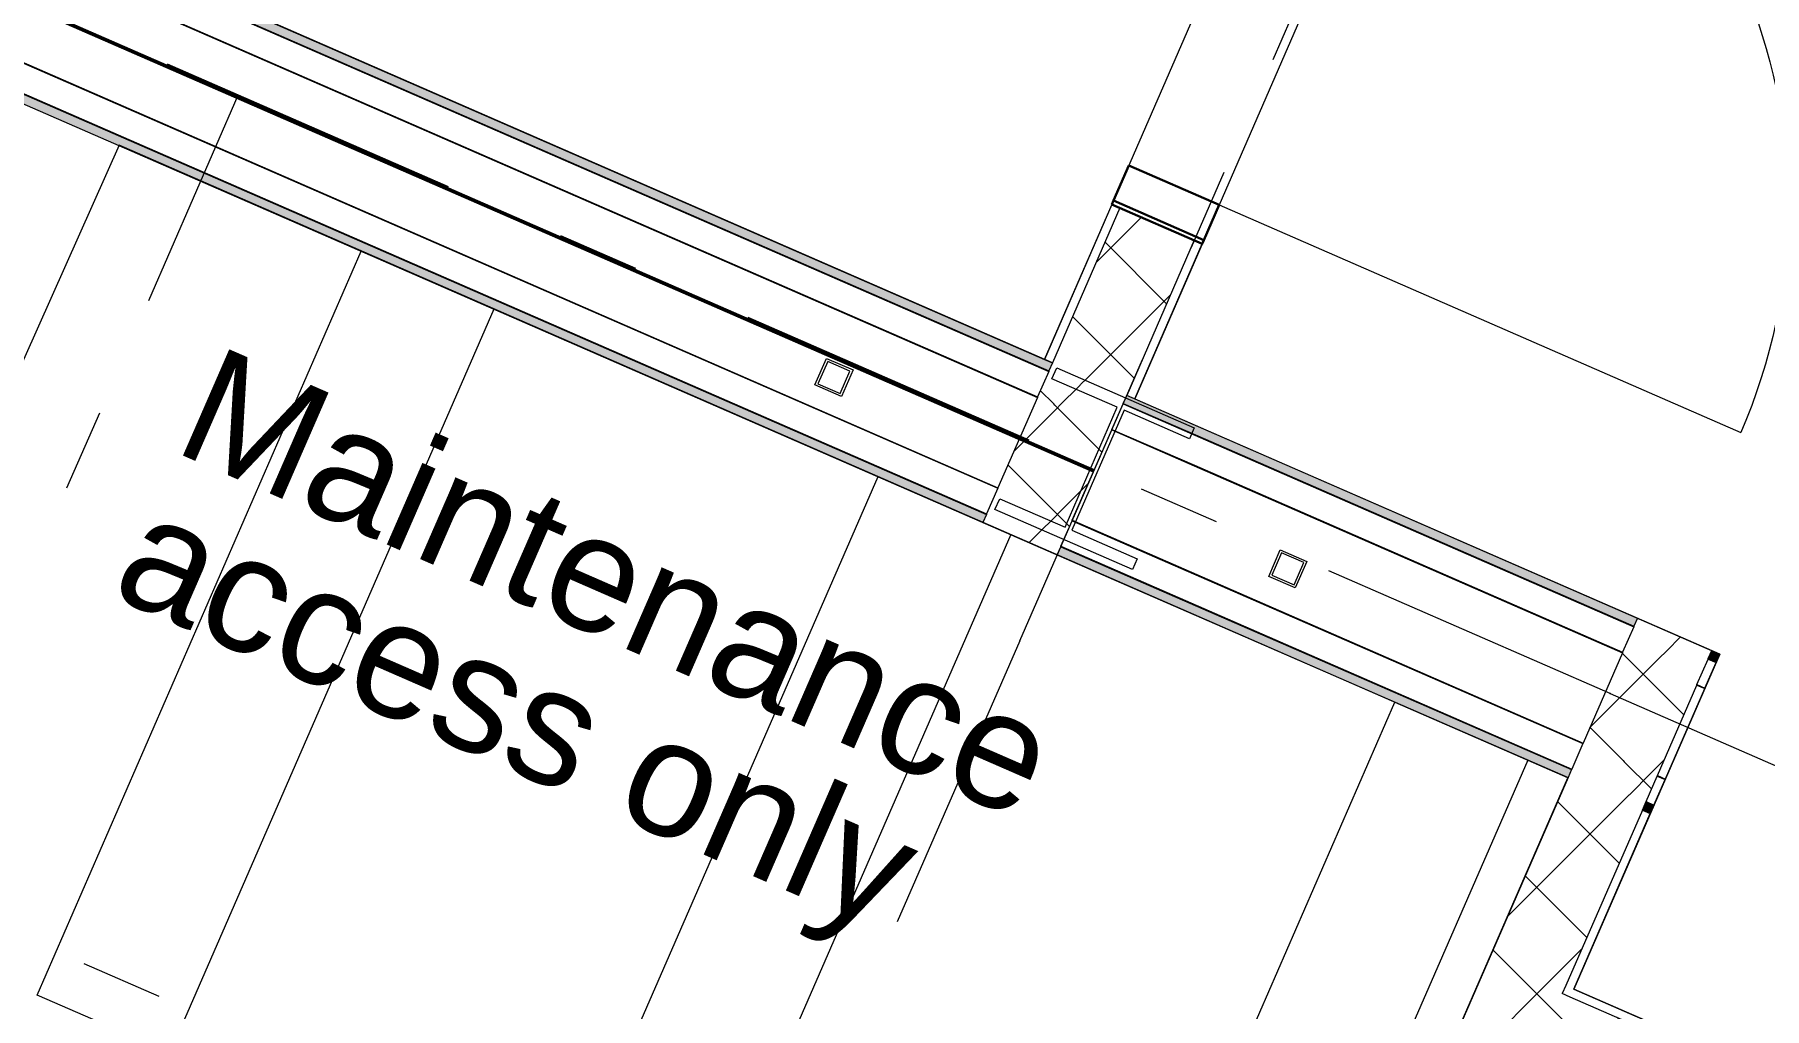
# Model space of a CAD drawing. Header units: millimetres. Extents: x -99530 to 90294, y -97212 to 56397.
# Drawn here: x -8843 to -5858, y -53157 to -51477 of the extents above; entities that cross this region are included whole.
import ezdxf
from ezdxf.enums import TextEntityAlignment as Align

# ---------------------------------------------------------------- set-up
doc = ezdxf.new("R2010")
doc.units = ezdxf.units.MM
doc.header["$MEASUREMENT"] = 0
doc.linetypes.add('Double Dashed', pattern=[1093.611073, 529.166651, -211.666656, 141.111112, -211.666656])
for name, color, linetype in [('A-20-M_Floor_Slab', 7, 'Continuous'), ('COLUMN.IFC Import', 7, 'Continuous'), ('New_A-05-M_Gross_Int_Circulation', 7, 'Continuous'), ('New_A-05-M_Gross_Int_Plant', 7, 'Continuous'), ('New_A-15-MG_Structural_Grid_Phase_2', 7, 'Continuous'), ('New_A-25-M_Wall_Int', 7, 'Continuous'), ('New_ArchiCAD Door Markers', 7, 'Continuous'), ('New_ArchiCAD Doors', 7, 'Continuous')]:
    doc.layers.add(name, color=color, linetype=linetype)
for name, color, linetype, lineweight in [('A-20-M_Floor_Slab_Pen_No__89', 8, 'Continuous', 20), ('COLUMN.IFC Import_Pen_No__2', 8, 'Continuous', 15), ('New_A-25-M_Wall_Int_Pen_No__1', 7, 'Continuous', 13), ('New_A-95-P_Drawing_Pen_No__156', 5, 'Continuous', 50), ('New_A-95-P_Text_1_50_GA_Pen_No__1', 7, 'Continuous', 13), ('New_ArchiCAD Door Markers_Pen_No__1', 7, 'Continuous', 13), ('New_ArchiCAD Door Markers_Pen_No__5', 7, 'Continuous', 25), ('New_ArchiCAD Doors_Pen_No__1', 7, 'Continuous', 13), ('New_ArchiCAD Zone Stamps_Pen_No__9', 7, 'Continuous', 13)]:
    doc.layers.add(name, color=color, linetype=linetype, lineweight=lineweight)
for name, color, linetype, lineweight, true_color in [('New_A-05-M_Gross_Int_Circulation_Pen_No__74', 7, 'Continuous', 20, 0x606060), ('New_A-05-M_Gross_Int_Plant_Pen_No__74', 7, 'Continuous', 20, 0x606060), ('New_A-15-MG_Structural_Grid_Phase_2_Pen_No__222', 7, 'Continuous', 13, 0x65af33), ('New_A-25-M_Wall_Int_Pen_No__107', 7, 'Continuous', 15, 0xa6a6a6), ('New_A-25-M_Wall_Int_Pen_No__81', 7, 'Continuous', 20, 0x6a6a6a), ('New_ArchiCAD Doors_Pen_No__43', 7, 'Continuous', 30, 0x444444), ('New_ArchiCAD Doors_Pen_No__63', 7, 'Continuous', 20, 0x606060)]:
    doc.layers.add(name, color=color, linetype=linetype, lineweight=lineweight, true_color=true_color)
doc.styles.add('GENERATED_STYLE_1', font='')
doc.styles.add('GENERATED_STYLE_2', font='')
doc.styles.add('GENERATED_STYLE_3', font='')
doc.styles.add('GENERATED_STYLE_4', font='')
doc.styles.get('GENERATED_STYLE_1').set_extended_font_data('Arial', bold=True)
doc.styles.get('GENERATED_STYLE_2').set_extended_font_data('Swis721 BT', bold=True)
doc.styles.get('GENERATED_STYLE_3').set_extended_font_data('Arial')
doc.styles.get('GENERATED_STYLE_4').set_extended_font_data('Swis721 BT')
doc.linetypes.add('Double Slash', pattern='A,0,[4,EC-MA-00-GF-DR-A-00362 Phase 2 Central Wing Ground Floor GA-S2-P161.Shx,S=15.679012,R=0,X=0,Y=0],-1975.555563,0', length=1975.555563)
pattern_1 = [(45, (0, 0), (-91.92388, 91.92388), []), (135, (0, 0), (91.92388, 91.92388), [])]
pattern_2 = [(246.4404, (0, 0), (-158.76755, 69.2305), [0, -100]), (246.4404, (59.4, -80.45), (-158.76755, 69.2305), [0, -100])]
pattern_3 = [(156.4404, (0, 0), (69.2305, 158.76755), [0, -100]), (156.4404, (-80.45, -59.4), (69.2305, 158.76755), [0, -100])]
pattern_4 = [(246.4404, (0, 0), (-158.76755, 69.2305), [0, -100]), (246.4404, (59.4, -80.45), (-158.76755, 69.2305), [0, -100])]

# ---------------------------------------------------------------- blocks, each defined once
blk = doc.blocks.new('Stair 06_INB 0159_48_1', base_point=(-11809, -47630.6))
at = {"layer": 'New_A-05-M_Gross_Int_Circulation_Pen_No__74', "linetype": 'Continuous'}
for p, q in [((-16405.8, -47979.9), (-7100.6, -52037.5)), ((-7100.6, -52037.5), (-5897.6, -49278.5))]:
    blk.add_line(p, q, dxfattribs=at)
at = {"layer": 'New_ArchiCAD Zone Stamps_Pen_No__9'}
for tag, height, style, p in [('ROOM_NAME', 250, 'GENERATED_STYLE_1', (-12074.5, -46318.4)), ('zoneNameLine2', 250, 'GENERATED_STYLE_1', (-12263, -46750.5)), ('ROOM_NUMBER', 200, 'GENERATED_STYLE_3', (-12451.4, -47171.2)), ('measuredAreaCode', 200, 'GENERATED_STYLE_3', (-12608.4, -47531.3)), ('DUMMY_649', 200, 'GENERATED_STYLE_3', (-12301, -47665.3)), ('DUMMY_650', 200, 'GENERATED_STYLE_3', (-11811.7, -47878.7)), ('DUMMY_651', 133.3, 'GENERATED_STYLE_3', (-11532.4, -47985.3))]:
    blk.add_attdef(tag, text='', height=height, rotation=336.4404, dxfattribs=dict(at, style=style)).set_placement(p, align=Align.TOP_LEFT)
blk = doc.blocks.new('Escape Lobby_INB 0161_52_1', base_point=(-2435.3, -53356.5))
at = {"layer": 'New_A-05-M_Gross_Int_Circulation_Pen_No__74', "linetype": 'Continuous'}
for p, q in [((-5921.4, -49758.6), (-6944.8, -52105.4)), ((-6944.8, -52105.4), (-5935, -52545.8)), ((-5935, -52545.8), (-6186.9, -53123.6)), ((-6186.9, -53123.6), (-4671.7, -53784.3))]:
    blk.add_line(p, q, dxfattribs=at)
at = {"layer": 'New_ArchiCAD Zone Stamps_Pen_No__9'}
for tag, height, style, p in [('ROOM_NAME', 250, 'GENERATED_STYLE_1', (-3041.3, -51895.7)), ('zoneNameLine2', 250, 'GENERATED_STYLE_1', (-3229.8, -52327.9)), ('ROOM_NUMBER', 200, 'GENERATED_STYLE_3', (-3418.2, -52748.6)), ('measuredAreaCode', 200, 'GENERATED_STYLE_3', (-3575.2, -53108.7)), ('DUMMY_649', 200, 'GENERATED_STYLE_3', (-3267.8, -53242.7)), ('DUMMY_650', 200, 'GENERATED_STYLE_3', (-2778.5, -53456.1)), ('DUMMY_651', 133.3, 'GENERATED_STYLE_3', (-2499.2, -53562.7))]:
    blk.add_attdef(tag, text='', height=height, rotation=336.4404, dxfattribs=dict(at, style=style)).set_placement(p, align=Align.TOP_LEFT)
blk = doc.blocks.new('Plenum Tank Room_INB 0169_90_1', base_point=(-21529, -64782))
at = {"layer": 'New_A-05-M_Gross_Int_Plant_Pen_No__74', "linetype": 'Continuous'}
for p, q in [((-8697.8, -51667.7), (-9191.2, -52774.1)), ((-6197.1, -52759.1), (-8697.8, -51667.7)), ((-7338.3, -55376.2), (-6197.1, -52759.1))]:
    blk.add_line(p, q, dxfattribs=at)
at = {"layer": 'New_ArchiCAD Zone Stamps_Pen_No__9'}
for tag, height, style, p in [('ROOM_NAME', 250, 'GENERATED_STYLE_1', (-22524.9, -63151.3)), ('zoneNameLine2', 250, 'GENERATED_STYLE_1', (-22713.3, -63583.4)), ('ROOM_NUMBER', 200, 'GENERATED_STYLE_3', (-22901.8, -64004.1)), ('measuredAreaCode', 200, 'GENERATED_STYLE_3', (-23058.8, -64364.2)), ('DUMMY_649', 200, 'GENERATED_STYLE_3', (-22751.4, -64498.3)), ('DUMMY_650', 200, 'GENERATED_STYLE_3', (-22159.5, -64756.3)), ('DUMMY_651', 133.3, 'GENERATED_STYLE_3', (-21880.2, -64862.9))]:
    blk.add_attdef(tag, text='', height=height, rotation=336.4404, dxfattribs=dict(at, style=style)).set_placement(p, align=Align.TOP_LEFT)
blk = doc.blocks.new('Slab_118_1', base_point=(-8839.3, -53133.8))
at = {"layer": 'A-20-M_Floor_Slab_Pen_No__89', "linetype": 'Continuous', "flags": 128}
blk.add_lwpolyline([(-8839.3, -53133.8), (-8279.8, -51850.7), (-8050.6, -51950.6), (-8610.1, -53233.8)], close=True, dxfattribs=at)
blk = doc.blocks.new('Slab_119_1', base_point=(-7947.3, -53522.8))
at = {"layer": 'A-20-M_Floor_Slab_Pen_No__89', "linetype": 'Continuous', "flags": 128}
blk.add_lwpolyline([(-7947.3, -53522.8), (-7387.7, -52239.6), (-7158.6, -52339.5), (-7718.1, -53622.7)], close=True, dxfattribs=at)
blk = doc.blocks.new('Slab_120_1', base_point=(-7055.2, -53911.8))
at = {"layer": 'A-20-M_Floor_Slab_Pen_No__89', "linetype": 'Continuous', "flags": 128}
blk.add_lwpolyline([(-7055.2, -53911.8), (-6495.7, -52628.6), (-6266.5, -52728.5), (-6826.1, -54011.7)], close=True, dxfattribs=at)
blk = doc.blocks.new('Slab_121_1', base_point=(-6163.2, -54300.7))
at = {"layer": 'A-20-M_Floor_Slab_Pen_No__89', "linetype": 'Continuous', "flags": 128}
blk.add_lwpolyline([(-6163.2, -54300.7), (-5603.7, -53017.6), (-5374.5, -53117.5), (-5934, -54400.7)], close=True, dxfattribs=at)
blk = doc.blocks.new('Simple Door Opening_16')
at = {"layer": 'New_ArchiCAD Doors_Pen_No__1', "linetype": 'Continuous'}
for p, q in [((-828.2, -15), (-828.2, 0)), ((828.2, -15), (828.2, 0)), ((-828.2, -16), (-828.2, -15)), ((-828.2, -64), (-828.2, -16)), ((828.2, -16), (828.2, -15)), ((828.2, -64), (828.2, -16)), ((-828.2, -65), (-828.2, -64)), ((-828.2, -235), (-828.2, -65)), ((828.2, -65), (828.2, -64)), ((828.2, -235), (828.2, -65)), ((-828.2, -236), (-828.2, -235)), ((-828.2, -284), (-828.2, -236)), ((828.2, -236), (828.2, -235)), ((828.2, -284), (828.2, -236)), ((-828.2, -285), (-828.2, -284)), ((-828.2, -300), (-828.2, -285)), ((828.2, -285), (828.2, -284)), ((828.2, -300), (828.2, -285))]:
    blk.add_line(p, q, dxfattribs=at)
blk = doc.blocks.new('Wall_125_1', base_point=(-1376.8, -54860.6))
at = {"layer": 'New_A-25-M_Wall_Int_Pen_No__107', "linetype": 'Continuous'}
for points in [[(-6077, -52483.8), (-6816.3, -52161.5), (-6822.3, -52175.2), (-6083, -52497.5)], [(-6190.9, -52745), (-6930.2, -52422.7), (-6936.2, -52436.4), (-6196.9, -52758.8)], [(-5954.7, -52553.5), (-5940.9, -52559.5), (-5935, -52545.7), (-5948.7, -52539.8)], [(-6068.6, -52814.7), (-6054.9, -52820.7), (-6048.9, -52807), (-6062.6, -52801)]]:
    blk.add_hatch(color=256, dxfattribs=at).paths.add_polyline_path(points)
h = blk.add_hatch(dxfattribs=at)
h.set_pattern_fill('Concrete_Block_0001', color=256, style=0, pattern_type=2)
h.set_pattern_definition(pattern_1)
h.paths.add_polyline_path([(-5948.7, -52539.8), (-6077, -52483.8), (-6083, -52497.5), (-5954.7, -52553.5)])
h = blk.add_hatch(dxfattribs=at)
h.set_pattern_fill('Concrete_Block_0001', color=256, style=0, pattern_type=2)
h.set_pattern_definition(pattern_1)
h.paths.add_polyline_path([(-5955.1, -52554.4), (-6083.4, -52498.5), (-6102.6, -52542.5), (-5974.3, -52598.4)])
h = blk.add_hatch(dxfattribs=at)
h.set_pattern_fill('Concrete_Block_0001', color=256, style=0, pattern_type=2)
h.set_pattern_definition(pattern_1)
h.paths.add_polyline_path([(-5954.7, -52553.5), (-6083, -52497.5), (-6083.4, -52498.5), (-5955.1, -52554.4)])
h = blk.add_hatch(dxfattribs=at)
h.set_pattern_fill('Concrete_Block_0001', color=256, style=0, pattern_type=2)
h.set_pattern_definition(pattern_1)
h.paths.add_polyline_path([(-5974.7, -52599.3), (-6103, -52543.4), (-6171, -52699.2), (-6042.6, -52755.2)])
h = blk.add_hatch(dxfattribs=at)
h.set_pattern_fill('Concrete_Block_0001', color=256, style=0, pattern_type=2)
h.set_pattern_definition(pattern_1)
h.paths.add_polyline_path([(-5974.3, -52598.4), (-6102.6, -52542.5), (-6103, -52543.4), (-5974.7, -52599.3)])
h = blk.add_hatch(dxfattribs=at)
h.set_pattern_fill('Concrete_Block_0001', color=256, style=0, pattern_type=2)
h.set_pattern_definition(pattern_1)
h.paths.add_polyline_path([(-6043, -52756.1), (-6171.4, -52700.1), (-6190.5, -52744.1), (-6062.2, -52800.1)])
h = blk.add_hatch(dxfattribs=at)
h.set_pattern_fill('Concrete_Block_0001', color=256, style=0, pattern_type=2)
h.set_pattern_definition(pattern_1)
h.paths.add_polyline_path([(-6042.6, -52755.2), (-6171, -52699.2), (-6171.4, -52700.1), (-6043, -52756.1)])
h = blk.add_hatch(dxfattribs=at)
h.set_pattern_fill('Concrete_Block_0001', color=256, style=0, pattern_type=2)
h.set_pattern_definition(pattern_1)
h.paths.add_polyline_path([(-6062.6, -52801), (-6190.9, -52745), (-6196.9, -52758.8), (-6068.6, -52814.7)])
h = blk.add_hatch(dxfattribs=at)
h.set_pattern_fill('Concrete_Block_0001', color=256, style=0, pattern_type=2)
h.set_pattern_definition(pattern_1)
h.paths.add_polyline_path([(-6062.2, -52800.1), (-6190.5, -52744.1), (-6190.9, -52745), (-6062.6, -52801)])
at = {"layer": 'New_A-25-M_Wall_Int_Pen_No__81', "linetype": 'Continuous', "lineweight": 0, "true_color": 0x353535}
for points in [[(-6083, -52497.5), (-6822.3, -52175.2), (-6822.7, -52176.1), (-6083.4, -52498.5)], [(-6102.6, -52542.5), (-6841.8, -52220.1), (-6842.2, -52221), (-6103, -52543.4)], [(-6171, -52699.2), (-6910.2, -52376.9), (-6910.6, -52377.8), (-6171.4, -52700.1)], [(-6190.5, -52744.1), (-6929.8, -52421.8), (-6930.2, -52422.7), (-6190.9, -52745)], [(-5955.1, -52554.4), (-5941.3, -52560.4), (-5940.9, -52559.5), (-5954.7, -52553.5)], [(-5974.7, -52599.3), (-5960.9, -52605.3), (-5960.5, -52604.4), (-5974.3, -52598.4)], [(-6043, -52756.1), (-6029.3, -52762.1), (-6028.9, -52761.2), (-6042.6, -52755.2)], [(-6062.6, -52801), (-6048.9, -52807), (-6048.5, -52806.1), (-6062.2, -52800.1)]]:
    blk.add_hatch(color=250, dxfattribs=at).paths.add_polyline_path(points)
at = {"layer": 'New_A-25-M_Wall_Int_Pen_No__1', "linetype": 'Continuous'}
for p, q in [((-6822.7, -52176.1), (-6083.4, -52498.5)), ((-6822.3, -52175.2), (-6083, -52497.5)), ((-6842.2, -52221), (-6103, -52543.4)), ((-6841.8, -52220.1), (-6102.6, -52542.5)), ((-6910.6, -52377.8), (-6171.4, -52700.1)), ((-6910.2, -52376.9), (-6171, -52699.2)), ((-6930.2, -52422.7), (-6190.9, -52745)), ((-6929.8, -52421.8), (-6190.5, -52744.1)), ((-6077, -52483.8), (-6083, -52497.5)), ((-6083.4, -52498.5), (-6102.6, -52542.5)), ((-6083, -52497.5), (-6083.4, -52498.5)), ((-6103, -52543.4), (-6171, -52699.2)), ((-6102.6, -52542.5), (-6103, -52543.4)), ((-5954.7, -52553.5), (-5948.7, -52539.8)), ((-5974.3, -52598.4), (-5955.1, -52554.4)), ((-5955.1, -52554.4), (-5954.7, -52553.5)), ((-5955.1, -52554.4), (-5941.3, -52560.4)), ((-5954.7, -52553.5), (-5940.9, -52559.5)), ((-6042.6, -52755.2), (-5974.7, -52599.3)), ((-5974.7, -52599.3), (-5974.3, -52598.4)), ((-5974.7, -52599.3), (-5960.9, -52605.3)), ((-5974.3, -52598.4), (-5960.5, -52604.4)), ((-6171.4, -52700.1), (-6190.5, -52744.1)), ((-6171, -52699.2), (-6171.4, -52700.1)), ((-6190.9, -52745), (-6196.9, -52758.8)), ((-6190.5, -52744.1), (-6190.9, -52745)), ((-6043, -52756.1), (-6042.6, -52755.2)), ((-6042.6, -52755.2), (-6028.9, -52761.2)), ((-6062.2, -52800.1), (-6043, -52756.1)), ((-6043, -52756.1), (-6029.3, -52762.1)), ((-6068.6, -52814.7), (-6062.6, -52801)), ((-6062.6, -52801), (-6062.2, -52800.1)), ((-6062.6, -52801), (-6048.9, -52807)), ((-6062.2, -52800.1), (-6048.5, -52806.1))]:
    blk.add_line(p, q, dxfattribs=at)
at = {"layer": 'New_A-25-M_Wall_Int_Pen_No__1', "linetype": 'Continuous', "flags": 128}
for points in [[(-5935, -52545.7), (-6816.3, -52161.5)], [(-6936.2, -52436.4), (-6196.9, -52758.8)], [(-6068.6, -52814.7), (-6054.9, -52820.7)]]:
    blk.add_lwpolyline(points, dxfattribs=at)
at = {"layer": 'New_ArchiCAD Doors', "color": 251, "linetype": 'Continuous', "lineweight": 20, "true_color": 0x606060, "xscale": -1, "zscale": 1000, "rotation": 336.4403367695225}
blk.add_blockref('Simple Door Opening_16', (-5175.8, -52876.8), dxfattribs=at)
blk = doc.blocks.new('Wall_198_1', base_point=(-6054.9, -52820.7))
at = {"layer": 'New_A-25-M_Wall_Int_Pen_No__107', "linetype": 'Continuous'}
h = blk.add_hatch(dxfattribs=at)
h.set_pattern_fill('Concrete_Block_0001', color=256, style=0, pattern_type=2)
h.set_pattern_definition(pattern_1)
h.paths.add_polyline_path([(-6206.7, -53131.3), (-6068.6, -52814.7), (-6196.9, -52758.8), (-6335, -53075.4)])
h = blk.add_hatch(dxfattribs=at)
h.set_pattern_fill('Plaster_0001', color=256, style=0, pattern_type=2)
h.set_pattern_definition(pattern_2)
h.paths.add_polyline_path([(-6186.9, -53123.6), (-6054.9, -52820.7), (-6068.6, -52814.7), (-6200.7, -53117.6)])
h = blk.add_hatch(dxfattribs=at)
h.set_pattern_fill('Concrete_Block_0001', color=256, style=0, pattern_type=2)
h.set_pattern_definition(pattern_1)
h.paths.add_polyline_path([(-6262.6, -53259.7), (-6206.7, -53131.3), (-6335, -53075.4), (-6391, -53203.7)])
h = blk.add_hatch(dxfattribs=at)
h.set_pattern_fill('Concrete_Block_0001', color=256, style=0, pattern_type=2)
h.set_pattern_definition(pattern_1)
h.paths.add_polyline_path([(-6248.9, -53265.7), (-6192.9, -53137.3), (-6206.7, -53131.3), (-6262.6, -53259.7)])
h = blk.add_hatch(dxfattribs=at)
h.set_pattern_fill('Plaster_0001', color=256, style=0, pattern_type=2)
h.set_pattern_definition(pattern_2)
h.paths.add_polyline_path([(-6192.9, -53137.3), (-6186.9, -53123.6), (-6200.7, -53117.6), (-6206.7, -53131.3)])
h = blk.add_hatch(dxfattribs=at)
h.set_pattern_fill('Concrete_Block_0001', color=256, style=0, pattern_type=2)
h.set_pattern_definition(pattern_1)
h.paths.add_polyline_path([(-6391, -53203.7), (-7338.3, -55376.2), (-7154, -55303.8), (-6262.6, -53259.7)])
h = blk.add_hatch(dxfattribs=at)
h.set_pattern_fill('Plaster_0001', color=256, style=0, pattern_type=2)
h.set_pattern_definition(pattern_2)
h.paths.add_polyline_path([(-6254.9, -53279.4), (-6248.9, -53265.7), (-6262.6, -53259.7), (-6268.6, -53273.4)])
h = blk.add_hatch(dxfattribs=at)
h.set_pattern_fill('Plaster_0001', color=256, style=0, pattern_type=2)
h.set_pattern_definition(pattern_2)
h.paths.add_polyline_path([(-6268.6, -53273.4), (-7154, -55303.8), (-7134.2, -55296), (-6254.9, -53279.4)])
at = {"layer": 'New_A-25-M_Wall_Int_Pen_No__1', "linetype": 'Continuous'}
for p, q in [((-6068.6, -52814.7), (-6200.7, -53117.6)), ((-6200.7, -53117.6), (-6206.7, -53131.3)), ((-6192.9, -53137.3), (-6206.7, -53131.3)), ((-6262.6, -53259.7), (-6268.6, -53273.4)), ((-6262.6, -53259.7), (-6248.9, -53265.7)), ((-6268.6, -53273.4), (-7154, -55303.8))]:
    blk.add_line(p, q, dxfattribs=at)
at = {"layer": 'New_A-25-M_Wall_Int_Pen_No__1', "linetype": 'Continuous', "flags": 128}
for points in [[(-6196.9, -52758.8), (-7338.3, -55376.2)], [(-6186.9, -53123.6), (-6054.9, -52820.7)], [(-7134.2, -55296), (-6254.9, -53279.4)]]:
    blk.add_lwpolyline(points, dxfattribs=at)
blk = doc.blocks.new('Door 19_17')
at = {"layer": 'New_ArchiCAD Doors_Pen_No__1', "linetype": 'Continuous'}
for p, q in [((-505, -15), (-505, 0)), ((505, -15), (505, 0)), ((-505, -155), (-505, -15)), ((505, -155), (505, -15)), ((-505, -170), (-505, -155)), ((505, -170), (505, -155))]:
    blk.add_line(p, q, dxfattribs=at)
at = {"layer": 'New_ArchiCAD Doors_Pen_No__43', "linetype": 'Continuous'}
for p, q in [((-498, 0), (-505, 0)), ((-505, 0), (-505, -170)), ((-432, 0), (-498, 0)), ((-498, 0), (-498, -170)), ((-432, -170), (-432, 0)), ((498, 0), (432, 0)), ((432, 0), (432, -170)), ((498, 0), (505, 0)), ((498, -170), (498, 0)), ((505, 0), (505, -170)), ((-498, -170), (-505, -170)), ((-498, -170), (-432, -170)), ((432, -170), (498, -170)), ((498, -170), (505, -170))]:
    blk.add_line(p, q, dxfattribs=at)
at = {"layer": 'New_ArchiCAD Doors_Pen_No__63', "linetype": 'Continuous'}
blk.add_line((432, 0), (432, 864), dxfattribs=at)
blk.add_arc((432, 0), 864, 90, 180, dxfattribs=at)
blk = doc.blocks.new('Door Stamp 17_48')
at = {"layer": 'New_ArchiCAD Door Markers_Pen_No__5', "linetype": 'Continuous'}
for p, q in [((483.5, -257.9), (-493.6, -257.9)), ((-493.6, -257.9), (-493.6, -469.7)), ((483.5, -257.9), (-493.6, -257.9)), ((483.5, -469.7), (483.5, -257.9)), ((-493.6, -469.7), (483.5, -469.7))]:
    blk.add_line(p, q, dxfattribs=at)
at = {"layer": 'New_ArchiCAD Door Markers_Pen_No__1', "style": 'GENERATED_STYLE_2'}
blk.add_attdef('AC_WIDO_ID', text='', height=150, rotation=180, dxfattribs=at).set_placement((424.7, -213.3), align=Align.BOTTOM_LEFT)
blk = doc.blocks.new('Wall_200_1', base_point=(-4595.1, -54003.1))
at = {"layer": 'New_A-25-M_Wall_Int_Pen_No__107', "linetype": 'Continuous'}
h = blk.add_hatch(dxfattribs=at)
h.set_pattern_fill('Concrete_Block_0001', color=256, style=0, pattern_type=2)
h.set_pattern_definition(pattern_1)
h.paths.add_polyline_path([(-6192.9, -53137.3), (-6248.9, -53265.7), (-5758.6, -53479.4), (-5702.7, -53351.1)])
h = blk.add_hatch(dxfattribs=at)
h.set_pattern_fill('Plaster_0001', color=256, style=0, pattern_type=2)
h.set_pattern_definition(pattern_3)
h.paths.add_polyline_path([(-6186.9, -53123.6), (-6192.9, -53137.3), (-5702.7, -53351.1), (-5696.7, -53337.4)])
h = blk.add_hatch(dxfattribs=at)
h.set_pattern_fill('Plaster_0001', color=256, style=0, pattern_type=2)
h.set_pattern_definition(pattern_3)
h.paths.add_polyline_path([(-6248.9, -53265.7), (-6254.9, -53279.4), (-5764.6, -53493.2), (-5758.6, -53479.4)])
h = blk.add_hatch(dxfattribs=at)
h.set_pattern_fill('Concrete_Block_0001', color=256, style=0, pattern_type=2)
h.set_pattern_definition(pattern_1)
h.paths.add_polyline_path([(-4832.8, -53883.1), (-4730.9, -53927.6), (-4671.8, -53800.6), (-4776.9, -53754.8)])
h = blk.add_hatch(dxfattribs=at)
h.set_pattern_fill('Plaster_0001', color=256, style=0, pattern_type=2)
h.set_pattern_definition(pattern_3)
h.paths.add_polyline_path([(-4770.9, -53741.1), (-4776.9, -53754.8), (-4671.8, -53800.6), (-4665.5, -53787)])
h = blk.add_hatch(dxfattribs=at)
h.set_pattern_fill('Plaster_0001', color=256, style=0, pattern_type=2)
h.set_pattern_definition(pattern_3)
h.paths.add_polyline_path([(-4838.8, -53896.9), (-4737.3, -53941.2), (-4730.9, -53927.6), (-4832.8, -53883.1)])
at = {"layer": 'New_A-25-M_Wall_Int_Pen_No__1', "linetype": 'Continuous'}
for p, q in [((-5702.7, -53351.1), (-6192.9, -53137.3)), ((-5758.6, -53479.4), (-6248.9, -53265.7)), ((-5758.6, -53479.4), (-5702.7, -53351.1)), ((-5702.7, -53351.1), (-5696.7, -53337.4)), ((-5764.6, -53493.2), (-5758.6, -53479.4)), ((-4832.8, -53883.1), (-4776.9, -53754.8)), ((-4776.9, -53754.8), (-4770.9, -53741.1)), ((-4671.8, -53800.6), (-4776.9, -53754.8)), ((-4838.8, -53896.9), (-4832.8, -53883.1)), ((-4730.9, -53927.6), (-4832.8, -53883.1))]:
    blk.add_line(p, q, dxfattribs=at)
at = {"layer": 'New_A-25-M_Wall_Int_Pen_No__1', "linetype": 'Continuous', "flags": 128}
for points in [[(-5696.7, -53337.4), (-6186.9, -53123.6)], [(-6254.9, -53279.4), (-5764.6, -53493.2)], [(-4665.5, -53787), (-4770.9, -53741.1)], [(-4838.8, -53896.9), (-4737.3, -53941.2)]]:
    blk.add_lwpolyline(points, dxfattribs=at)
at = {"layer": 'New_ArchiCAD Door Markers'}
ref = blk.add_blockref('Door Stamp 17_48', (-5301.7, -53695), dxfattribs=dict(at, rotation=156.4404115839991))
ref.add_attrib('AC_WIDO_ID', 'ID00.056', dxfattribs={"layer": 'New_ArchiCAD Door Markers_Pen_No__1', "color": 7, "height": 150, "rotation": 336.4404, "style": 'GENERATED_STYLE_2'}).set_placement((-5587.9, -53244.3), align=Align.BOTTOM_LEFT)
at = {"layer": 'New_ArchiCAD Doors', "color": 251, "linetype": 'Continuous', "lineweight": 20, "true_color": 0x606060, "zscale": 1000, "rotation": 336.440411583999}
blk.add_blockref('Door 19_17', (-5233.8, -53539.2), dxfattribs=at)
blk = doc.blocks.new('Double Door 19_21')
at = {"layer": 'New_ArchiCAD Doors_Pen_No__1', "linetype": 'Continuous'}
for p, q in [((-1055, 0), (-1055, -15)), ((1055, 0), (1055, -15)), ((-1055, -15), (-1055, -155)), ((1055, -15), (1055, -155)), ((-1055, -155), (-1055, -170)), ((1055, -155), (1055, -170))]:
    blk.add_line(p, q, dxfattribs=at)
at = {"layer": 'New_ArchiCAD Doors_Pen_No__43', "linetype": 'Continuous'}
for p, q in [((-1048, 0), (-1055, 0)), ((-1055, 0), (-1055, -170)), ((-982, 0), (-1048, 0)), ((-1048, 0), (-1048, -170)), ((-982, -170), (-982, 0)), ((1048, 0), (982, 0)), ((982, 0), (982, -170)), ((1048, 0), (1055, 0)), ((1048, -170), (1048, 0)), ((1055, 0), (1055, -170)), ((-1048, -170), (-1055, -170)), ((-1048, -170), (-982, -170)), ((982, -170), (1048, -170)), ((1048, -170), (1055, -170))]:
    blk.add_line(p, q, dxfattribs=at)
at = {"layer": 'New_ArchiCAD Doors_Pen_No__63', "linetype": 'Continuous'}
for p, q in [((-982, 0), (-982, 982)), ((982, 0), (982, 982))]:
    blk.add_line(p, q, dxfattribs=at)
for centre, start, end in [((-982, 0), 0, 90), ((982, 0), 90, 180)]:
    blk.add_arc(centre, 982, start, end, dxfattribs=at)
blk = doc.blocks.new('Door Stamp 17_64')
at = {"layer": 'New_ArchiCAD Door Markers_Pen_No__5', "linetype": 'Continuous'}
for p, q in [((488.6, -110), (-488.6, -110)), ((-488.6, -110), (-488.6, -321.8)), ((488.6, -110), (-488.6, -110)), ((488.6, -321.8), (488.6, -110)), ((-488.6, -321.8), (488.6, -321.8))]:
    blk.add_line(p, q, dxfattribs=at)
at = {"layer": 'New_ArchiCAD Door Markers_Pen_No__1', "style": 'GENERATED_STYLE_2'}
blk.add_attdef('AC_WIDO_ID', text='', height=150, rotation=180, dxfattribs=at).set_placement((429.7, -65.4), align=Align.BOTTOM_LEFT)
blk = doc.blocks.new('Wall_296_1', base_point=(-5863.9, -49626.5))
at = {"layer": 'New_A-25-M_Wall_Int_Pen_No__107', "linetype": 'Continuous'}
h = blk.add_hatch(dxfattribs=at)
h.set_pattern_fill('Plaster_0001', color=256, style=0, pattern_type=2)
h.set_pattern_definition(pattern_4)
h.paths.add_polyline_path([(-6019.7, -49558.6), (-6140.6, -49835.9), (-6126.9, -49841.9), (-6011.4, -49577.1)])
h = blk.add_hatch(dxfattribs=at)
h.set_pattern_fill('Concrete_Block_0001', color=256, style=0, pattern_type=2)
h.set_pattern_definition(pattern_1)
h.paths.add_polyline_path([(-5934.9, -49748.3), (-6011.4, -49577.1), (-6061.9, -49692.9)])
h = blk.add_hatch(dxfattribs=at)
h.set_pattern_fill('Concrete_Block_0001', color=256, style=0, pattern_type=2)
h.set_pattern_definition(pattern_1)
h.paths.add_polyline_path([(-6126.9, -49841.9), (-5998.5, -49897.9), (-5934.1, -49750.1), (-5934.9, -49748.3), (-6061.9, -49692.9)])
h = blk.add_hatch(dxfattribs=at)
h.set_pattern_fill('Plaster_0001', color=256, style=0, pattern_type=2)
h.set_pattern_definition(pattern_4)
h.paths.add_polyline_path([(-5939.6, -49762.6), (-5998.5, -49897.9), (-5984.8, -49903.9), (-5925.8, -49768.6)])
h = blk.add_hatch(dxfattribs=at)
h.set_pattern_fill('Plaster_0001', color=256, style=0, pattern_type=2)
h.set_pattern_definition([(336.4404, (0, 0), (69.2305, 158.76755), [0, -100]), (336.4404, (80.45, 59.4), (69.2305, 158.76755), [0, -100])])
h.paths.add_polyline_path([(-5939.6, -49762.6), (-5925.8, -49768.6), (-5934.1, -49750.1)])
h = blk.add_hatch(dxfattribs=at)
h.set_pattern_fill('Plaster_0001', color=256, style=0, pattern_type=2)
h.set_pattern_definition(pattern_4)
h.paths.add_polyline_path([(-6984, -51770), (-7100.6, -52037.5), (-7086.9, -52043.5), (-6970.2, -51776)])
h = blk.add_hatch(dxfattribs=at)
h.set_pattern_fill('Concrete_Block_0001', color=256, style=0, pattern_type=2)
h.set_pattern_definition(pattern_1)
h.paths.add_polyline_path([(-7086.9, -52043.5), (-6958.5, -52099.4), (-6841.9, -51832), (-6970.2, -51776)])
h = blk.add_hatch(dxfattribs=at)
h.set_pattern_fill('Plaster_0001', color=256, style=0, pattern_type=2)
h.set_pattern_definition(pattern_4)
h.paths.add_polyline_path([(-6958.5, -52099.4), (-6944.8, -52105.4), (-6828.2, -51838), (-6841.9, -51832)])
at = {"layer": 'New_A-25-M_Wall_Int_Pen_No__1', "linetype": 'Continuous'}
for p, q in [((-6011.4, -49577.1), (-6061.9, -49692.9)), ((-6061.9, -49692.9), (-6126.9, -49841.9)), ((-5939.6, -49762.6), (-5998.5, -49897.9)), ((-5934.1, -49750.1), (-5939.6, -49762.6)), ((-6126.9, -49841.9), (-6140.6, -49835.9)), ((-5998.5, -49897.9), (-6126.9, -49841.9)), ((-5984.8, -49903.9), (-5998.5, -49897.9)), ((-6970.2, -51776), (-7086.9, -52043.5)), ((-6970.2, -51776), (-6984, -51770)), ((-6841.9, -51832), (-6970.2, -51776)), ((-6841.9, -51832), (-6958.5, -52099.4)), ((-6828.2, -51838), (-6841.9, -51832))]:
    blk.add_line(p, q, dxfattribs=at)
at = {"layer": 'New_A-25-M_Wall_Int_Pen_No__1', "linetype": 'Continuous', "flags": 128}
for points in [[(-6019.7, -49558.6), (-6140.6, -49835.9)], [(-5984.8, -49903.9), (-5925.8, -49768.6)], [(-6984, -51770), (-7100.6, -52037.5)], [(-6944.8, -52105.4), (-6828.2, -51838)], [(-7100.6, -52037.5), (-7086.9, -52043.5)]]:
    blk.add_lwpolyline(points, dxfattribs=at)
at = {"layer": 'New_ArchiCAD Door Markers', "linetype": 'Continuous'}
ref = blk.add_blockref('Door Stamp 17_64', (-6406.5, -50870.9), dxfattribs=dict(at, rotation=246.4404117165928))
ref.add_attrib('AC_WIDO_ID', 'ID00.051', dxfattribs={"layer": 'New_ArchiCAD Door Markers_Pen_No__1', "color": 7, "height": 150, "rotation": 66.4404, "style": 'GENERATED_STYLE_2'}).set_placement((-6679.1, -51176.3), align=Align.BOTTOM_LEFT)
at = {"layer": 'New_ArchiCAD Doors', "color": 251, "linetype": 'Continuous', "lineweight": 20, "true_color": 0x606060, "xscale": -1, "zscale": 1000, "rotation": 246.4404117165928}
blk.add_blockref('Double Door 19_21', (-6406.5, -50870.9), dxfattribs=at)
blk = doc.blocks.new('Wall_321_1', base_point=(-6936.2, -52436.4))
at = {"layer": 'New_A-25-M_Wall_Int_Pen_No__107', "linetype": 'Continuous'}
for points in [[(-7086.9, -52043.5), (-16419.5, -47973.9), (-16425.5, -47987.7), (-7092.8, -52057.2)], [(-7200.8, -52304.7), (-16533.5, -48235.2), (-16539.5, -48248.9), (-7206.8, -52318.5)], [(-6964.5, -52113.2), (-6822.3, -52175.2), (-6816.3, -52161.5), (-6958.5, -52099.4)], [(-7078.4, -52374.4), (-6936.2, -52436.4), (-6930.2, -52422.7), (-7072.4, -52360.7)]]:
    blk.add_hatch(color=256, dxfattribs=at).paths.add_polyline_path(points)
h = blk.add_hatch(dxfattribs=at)
h.set_pattern_fill('Concrete_Block_0001', color=256, style=0, pattern_type=2)
h.set_pattern_definition(pattern_1)
h.paths.add_polyline_path([(-6964.9, -52114.1), (-7093.2, -52058.1), (-7112.4, -52102.1), (-6984.1, -52158.1)])
h = blk.add_hatch(dxfattribs=at)
h.set_pattern_fill('Concrete_Block_0001', color=256, style=0, pattern_type=2)
h.set_pattern_definition(pattern_1)
h.paths.add_polyline_path([(-6964.5, -52113.2), (-7092.8, -52057.2), (-7093.2, -52058.1), (-6964.9, -52114.1)])
h = blk.add_hatch(dxfattribs=at)
h.set_pattern_fill('Concrete_Block_0001', color=256, style=0, pattern_type=2)
h.set_pattern_definition(pattern_1)
h.paths.add_polyline_path([(-6958.5, -52099.4), (-7086.9, -52043.5), (-7092.8, -52057.2), (-6964.5, -52113.2)])
h = blk.add_hatch(dxfattribs=at)
h.set_pattern_fill('Concrete_Block_0001', color=256, style=0, pattern_type=2)
h.set_pattern_definition(pattern_1)
h.paths.add_polyline_path([(-6984.5, -52159), (-7112.8, -52103), (-7180.8, -52258.9), (-7052.5, -52314.8)])
h = blk.add_hatch(dxfattribs=at)
h.set_pattern_fill('Concrete_Block_0001', color=256, style=0, pattern_type=2)
h.set_pattern_definition(pattern_1)
h.paths.add_polyline_path([(-6984.1, -52158.1), (-7112.4, -52102.1), (-7112.8, -52103), (-6984.5, -52159)])
h = blk.add_hatch(dxfattribs=at)
h.set_pattern_fill('Concrete_Block_0001', color=256, style=0, pattern_type=2)
h.set_pattern_definition(pattern_1)
h.paths.add_polyline_path([(-7052.9, -52315.7), (-7181.2, -52259.8), (-7200.4, -52303.8), (-7072, -52359.7)])
h = blk.add_hatch(dxfattribs=at)
h.set_pattern_fill('Concrete_Block_0001', color=256, style=0, pattern_type=2)
h.set_pattern_definition(pattern_1)
h.paths.add_polyline_path([(-7052.5, -52314.8), (-7180.8, -52258.9), (-7181.2, -52259.8), (-7052.9, -52315.7)])
h = blk.add_hatch(dxfattribs=at)
h.set_pattern_fill('Concrete_Block_0001', color=256, style=0, pattern_type=2)
h.set_pattern_definition(pattern_1)
h.paths.add_polyline_path([(-7072.4, -52360.7), (-7200.8, -52304.7), (-7206.8, -52318.5), (-7078.4, -52374.4)])
h = blk.add_hatch(dxfattribs=at)
h.set_pattern_fill('Concrete_Block_0001', color=256, style=0, pattern_type=2)
h.set_pattern_definition(pattern_1)
h.paths.add_polyline_path([(-7072, -52359.7), (-7200.4, -52303.8), (-7200.8, -52304.7), (-7072.4, -52360.7)])
at = {"layer": 'New_A-25-M_Wall_Int_Pen_No__81', "linetype": 'Continuous', "lineweight": 0, "true_color": 0x353535}
for points in [[(-7092.8, -52057.2), (-16425.5, -47987.7), (-16425.9, -47988.6), (-7093.2, -52058.1)], [(-7112.4, -52102.1), (-16445.1, -48032.6), (-16445.5, -48033.5), (-7112.8, -52103)], [(-7180.8, -52258.9), (-16513.5, -48189.3), (-16513.9, -48190.3), (-7181.2, -52259.8)], [(-7200.4, -52303.8), (-16533.1, -48234.3), (-16533.5, -48235.2), (-7200.8, -52304.7)], [(-6964.9, -52114.1), (-6822.7, -52176.1), (-6822.3, -52175.2), (-6964.5, -52113.2)], [(-6984.5, -52159), (-6842.2, -52221), (-6841.8, -52220.1), (-6984.1, -52158.1)], [(-7052.9, -52315.7), (-6910.6, -52377.8), (-6910.2, -52376.9), (-7052.5, -52314.8)], [(-7072.4, -52360.7), (-6930.2, -52422.7), (-6929.8, -52421.8), (-7072, -52359.7)]]:
    blk.add_hatch(color=250, dxfattribs=at).paths.add_polyline_path(points)
at = {"layer": 'New_A-25-M_Wall_Int_Pen_No__1', "linetype": 'Continuous'}
for p, q in [((-16425.9, -47988.6), (-7093.2, -52058.1)), ((-16425.5, -47987.7), (-7092.8, -52057.2)), ((-16445.5, -48033.5), (-7112.8, -52103)), ((-16445.1, -48032.6), (-7112.4, -52102.1)), ((-16513.9, -48190.3), (-7181.2, -52259.8)), ((-16513.5, -48189.3), (-7180.8, -52258.9)), ((-16533.5, -48235.2), (-7200.8, -52304.7)), ((-16533.1, -48234.3), (-7200.4, -52303.8)), ((-7093.2, -52058.1), (-7112.4, -52102.1)), ((-7092.8, -52057.2), (-7093.2, -52058.1)), ((-7086.9, -52043.5), (-7092.8, -52057.2)), ((-7112.8, -52103), (-7180.8, -52258.9)), ((-7112.4, -52102.1), (-7112.8, -52103)), ((-6984.1, -52158.1), (-6964.9, -52114.1)), ((-6964.9, -52114.1), (-6964.5, -52113.2)), ((-6964.9, -52114.1), (-6822.7, -52176.1)), ((-6964.5, -52113.2), (-6958.5, -52099.4)), ((-6964.5, -52113.2), (-6822.3, -52175.2)), ((-7052.5, -52314.8), (-6984.5, -52159)), ((-6984.5, -52159), (-6984.1, -52158.1)), ((-6984.5, -52159), (-6842.2, -52221)), ((-6984.1, -52158.1), (-6841.8, -52220.1)), ((-7181.2, -52259.8), (-7200.4, -52303.8)), ((-7180.8, -52258.9), (-7181.2, -52259.8)), ((-7200.8, -52304.7), (-7206.8, -52318.5)), ((-7200.4, -52303.8), (-7200.8, -52304.7)), ((-7072, -52359.7), (-7052.9, -52315.7)), ((-7052.9, -52315.7), (-7052.5, -52314.8)), ((-7052.9, -52315.7), (-6910.6, -52377.8)), ((-7052.5, -52314.8), (-6910.2, -52376.9)), ((-7078.4, -52374.4), (-7072.4, -52360.7)), ((-7072.4, -52360.7), (-7072, -52359.7)), ((-7072.4, -52360.7), (-6930.2, -52422.7)), ((-7072, -52359.7), (-6929.8, -52421.8))]:
    blk.add_line(p, q, dxfattribs=at)
at = {"layer": 'New_A-25-M_Wall_Int_Pen_No__1', "linetype": 'Continuous', "flags": 128}
for points in [[(-7086.9, -52043.5), (-16419.5, -47973.9)], [(-16752.7, -48155.9), (-6936.2, -52436.4)], [(-6816.3, -52161.5), (-6958.5, -52099.4)]]:
    blk.add_lwpolyline(points, dxfattribs=at)
blk = doc.blocks.new('Standard grid marker_15')
at = {"layer": 'New_A-15-MG_Structural_Grid_Phase_2_Pen_No__222', "linetype": 'Double Dashed'}
blk.add_line((2590.6, 0), (20063.5, 0), dxfattribs=at)
at = {"layer": 'New_A-15-MG_Structural_Grid_Phase_2_Pen_No__222', "style": 'GENERATED_STYLE_4'}
for tag, p in [('AC_MarkerText_1_0', (-500, 43.4)), ('AC_MarkerText_1_1', (23154.2, 43.4))]:
    blk.add_attdef(tag, text='', height=350, rotation=180, dxfattribs=at).set_placement(p, align=Align.MIDDLE_CENTER)
blk = doc.blocks.new('Standard grid marker_22')
at = {"layer": 'New_A-15-MG_Structural_Grid_Phase_2_Pen_No__222', "linetype": 'Double Dashed'}
blk.add_line((0, 0), (1479.9, 0), dxfattribs=at)
for p in [(0, 0), (1479.9, 0)]:
    blk.add_point(p, dxfattribs=at)
blk = doc.blocks.new('Column 131')
at = {"layer": 'COLUMN.IFC Import_Pen_No__2', "linetype": 'Continuous'}
for p, q in [((-129.4, 133.35), (129.4, 133.35)), ((-129.4, 112.85), (-129.4, 133.35)), ((129.4, 133.35), (129.4, 112.85)), ((-6.4, 112.85), (-129.4, 112.85)), ((-6.4, -112.85), (-6.4, 112.85)), ((6.4, 112.85), (6.4, -112.85)), ((129.4, 112.85), (6.4, 112.85)), ((-129.4, -112.85), (-6.4, -112.85)), ((-129.4, -133.35), (-129.4, -112.85)), ((6.4, -112.85), (129.4, -112.85)), ((129.4, -112.85), (129.4, -133.35)), ((129.4, -133.35), (-129.4, -133.35))]:
    blk.add_line(p, q, dxfattribs=at)
blk = doc.blocks.new('Discrete Accessory 1412')
at = {"layer": 'COLUMN.IFC Import_Pen_No__2', "linetype": 'Continuous'}
for p, q in [((-25, 25), (25, 25)), ((-25, -25), (-25, 25)), ((-21, 21), (-21, -21)), ((21, 21), (-21, 21)), ((21, -21), (21, 21)), ((25, 25), (25, -25)), ((25, -25), (-25, -25)), ((-21, -21), (21, -21))]:
    blk.add_line(p, q, dxfattribs=at)
blk = doc.blocks.new('Discrete Accessory 1418')
at = {"layer": 'COLUMN.IFC Import_Pen_No__2', "linetype": 'Continuous'}
for p, q in [((-25, 25), (25, 25)), ((-25, -25), (-25, 25)), ((-21, 21), (-21, -21)), ((21, 21), (-21, 21)), ((21, -21), (21, 21)), ((25, 25), (25, -25)), ((25, -25), (-25, -25)), ((-21, -21), (21, -21))]:
    blk.add_line(p, q, dxfattribs=at)
blk = doc.blocks.new('Standard grid marker_42')
at = {"layer": 'New_A-15-MG_Structural_Grid_Phase_2_Pen_No__222', "linetype": 'Double Dashed'}
for q in [(0, 0), (16869.3, 0)]:
    blk.add_line((6679.2, 0), q, dxfattribs=at)
blk.add_point((6679.2, 0), dxfattribs=at)
blk.add_point((6679.2, 0), dxfattribs=at)
at = {"layer": 'New_A-15-MG_Structural_Grid_Phase_2_Pen_No__222', "style": 'GENERATED_STYLE_4'}
for tag, p in [('AC_MarkerText_1_0', (-500, 43.4)), ('AC_MarkerText_1_1', (24048.5, 43.4))]:
    blk.add_attdef(tag, text='', height=350, rotation=180, dxfattribs=at).set_placement(p, align=Align.MIDDLE_CENTER)
blk = doc.blocks.new('Standard grid marker_47')
at = {"layer": 'New_A-15-MG_Structural_Grid_Phase_2_Pen_No__222', "linetype": 'Double Dashed'}
for q in [(21061.3, 0), (0, 0)]:
    blk.add_line((1051.5, 0), q, dxfattribs=at)
blk.add_point((1051.5, 0), dxfattribs=at)
blk.add_point((1051.5, 0), dxfattribs=at)
at = {"layer": 'New_A-15-MG_Structural_Grid_Phase_2_Pen_No__222', "style": 'GENERATED_STYLE_4'}
for tag, p in [('AC_MarkerText_1_0', (-500, 41.2)), ('AC_MarkerText_1_1', (22612.8, 41.2))]:
    blk.add_attdef(tag, text='', height=350, rotation=270, dxfattribs=at).set_placement(p, align=Align.MIDDLE_CENTER)

msp = doc.modelspace()

# ---------------------------------------------------------------- linework, layer by layer
at = {"layer": 'New_A-95-P_Drawing_Pen_No__156', "linetype": 'Double Slash', "flags": 128}
msp.add_lwpolyline([(-13997.7, -49185.2), (-7015.2, -52229.9)], dxfattribs=at)

# ---------------------------------------------------------------- block references
at = {"layer": 'A-20-M_Floor_Slab', "color": 8, "linetype": 'Continuous', "lineweight": 20}
for name, p in [('Slab_118_1', (-8839.3, -53133.8)), ('Slab_119_1', (-7947.3, -53522.8)), ('Slab_120_1', (-7055.2, -53911.8)), ('Slab_121_1', (-6163.2, -54300.7))]:
    msp.add_blockref(name, p, dxfattribs=at)
at = {"layer": 'COLUMN.IFC Import', "linetype": 'Continuous', "zscale": 1000}
for name, p, rotation in [('Discrete Accessory 1412', (-7463.8, -52068.5), 246.4404115839877), ('Column 131', (-7014, -52226), 336.4404115839877), ('Discrete Accessory 1418', (-6680.5, -52398.7), 246.4404115839877)]:
    msp.add_blockref(name, p, dxfattribs=dict(at, rotation=rotation))
at = {"layer": 'New_A-05-M_Gross_Int_Circulation', "linetype": 'Continuous'}
for name, p in [('Stair 06_INB 0159_48_1', (-11809, -47630.6)), ('Escape Lobby_INB 0161_52_1', (-2435.3, -53356.5))]:
    msp.add_blockref(name, p, dxfattribs=at)
at = {"layer": 'New_A-05-M_Gross_Int_Plant', "linetype": 'Continuous'}
msp.add_blockref('Plenum Tank Room_INB 0169_90_1', (-21529, -64782), dxfattribs=at)
at = {"layer": 'New_A-15-MG_Structural_Grid_Phase_2', "color": 8, "linetype": 'Continuous', "lineweight": 15, "zscale": 1000}
for name, p, rotation in [('Standard grid marker_47', (-7563.3, -53486.5), 66.44041158399143), ('Standard grid marker_42', (-1.9, -55283.6), 156.4404115839929), ('Standard grid marker_15', (-562.6, -56653.6), 156.4404115839914), ('Standard grid marker_22', (-9083.7, -52938), 66.44041158399143)]:
    msp.add_blockref(name, p, dxfattribs=dict(at, rotation=rotation))
at = {"layer": 'New_A-25-M_Wall_Int', "color": 250, "lineweight": 50, "true_color": 0x2a2a2a}
for name, p in [('Wall_321_1', (-6936.2, -52436.4)), ('Wall_296_1', (-5863.9, -49626.5)), ('Wall_125_1', (-1376.8, -54860.6)), ('Wall_200_1', (-4595.1, -54003.1)), ('Wall_198_1', (-6054.9, -52820.7))]:
    msp.add_blockref(name, p, dxfattribs=at)

# ---------------------------------------------------------------- texts
at = {"layer": 'New_A-95-P_Text_1_50_GA_Pen_No__1', "linetype": 'Continuous', "insert": (-8528.5, -52010.8), "char_height": 200, "width": 2158.334, "attachment_point": 1, "rotation": 336.4404, "line_spacing_factor": 0.814936, "style": 'GENERATED_STYLE_4'}
msp.add_mtext('\\A1;{\\fSwis721 BT|b0|i0|c0|p34;Maintenance access only}', dxfattribs=at)

doc.saveas('drawing.dxf')
